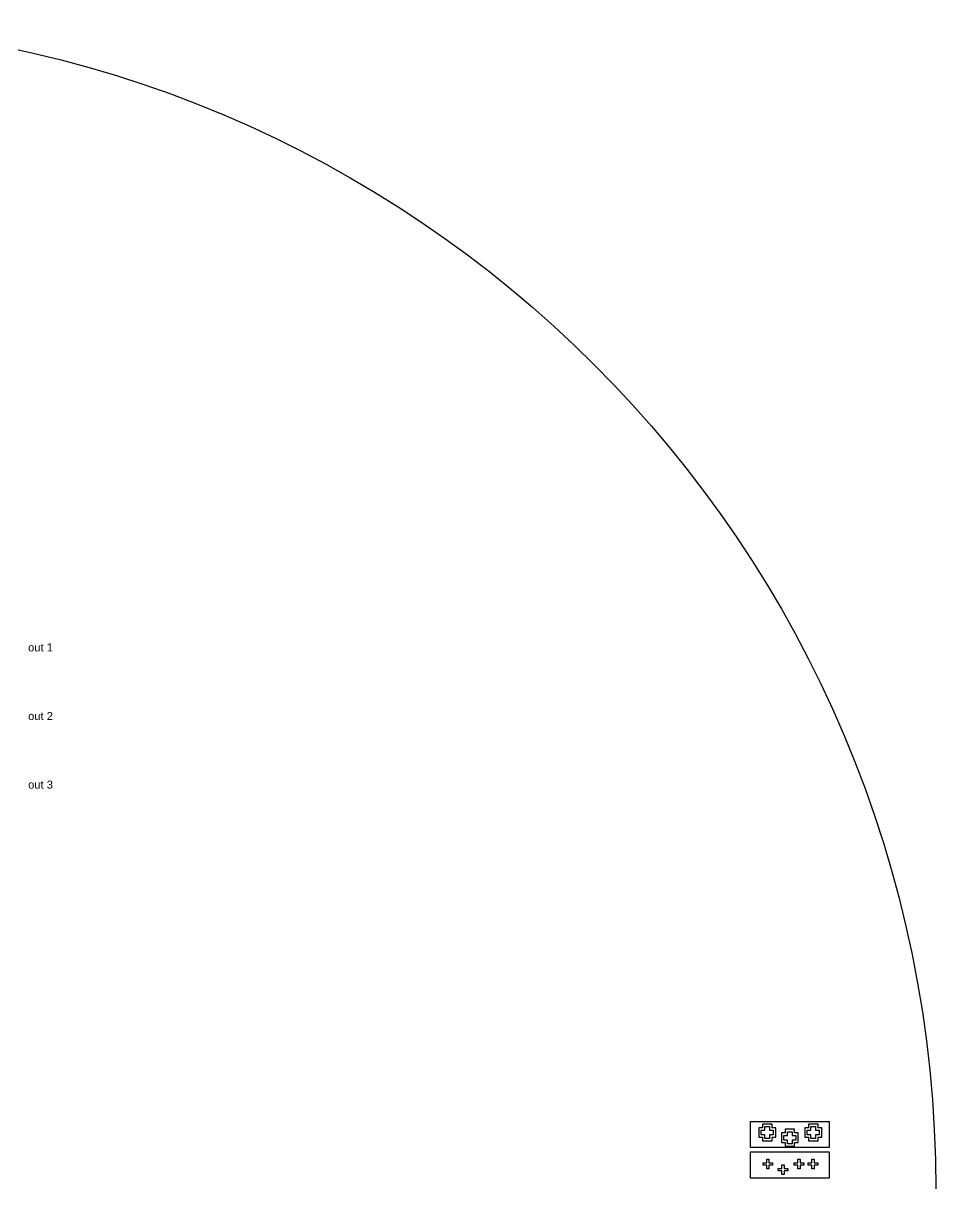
# Model space of a CAD drawing. Header units: millimetres. Extents: x -15719 to 274281, y 25504 to 323346.
# Drawn here: x 75192 to 115112, y 76754 to 127504 of the extents above; entities that cross this region are included whole.
import ezdxf

# ---------------------------------------------------------------- set-up
doc = ezdxf.new("R2010")
doc.units = ezdxf.units.MM
doc.layers.add('CLEAR', color=140, linetype='Continuous')
doc.layers.add('OPAQUE', color=10, linetype='Continuous')
doc.styles.get("Standard").update_dxf_attribs({"font": 'arial.ttf'})

msp = doc.modelspace()

# ---------------------------------------------------------------- linework, layer by layer
at = {"layer": 'CLEAR'}
for points in [[(107001, 79475), (110442, 79475), (110442, 78335), (107001, 78335)], [(107839, 79097), (107999, 79097), (107999, 78897), (107839, 78897), (107839, 78737), (107639, 78737), (107639, 78897), (107479, 78897), (107479, 79097), (107639, 79097), (107639, 79257), (107839, 79257)], [(109852, 79097), (110012, 79097), (110012, 78897), (109852, 78897), (109852, 78737), (109652, 78737), (109652, 78897), (109492, 78897), (109492, 79097), (109652, 79097), (109652, 79257), (109852, 79257)], [(108827, 78865), (108987, 78865), (108987, 78665), (108827, 78665), (108827, 78505), (108627, 78505), (108627, 78665), (108467, 78665), (108467, 78865), (108627, 78865), (108627, 79025), (108827, 79025)], [(107001, 78144), (110442, 78144), (110442, 77004), (107001, 77004)], [(107815, 77674), (107975, 77674), (107975, 77574), (107815, 77574), (107815, 77414), (107715, 77414), (107715, 77574), (107556, 77574), (107556, 77674), (107715, 77674), (107715, 77834), (107815, 77834)], [(109179, 77674), (109339, 77674), (109339, 77574), (109179, 77574), (109179, 77414), (109079, 77414), (109079, 77574), (108919, 77574), (108919, 77674), (109079, 77674), (109079, 77834), (109179, 77834)], [(109790, 77674), (109950, 77674), (109950, 77574), (109790, 77574), (109790, 77414), (109690, 77414), (109690, 77574), (109530, 77574), (109530, 77674), (109690, 77674), (109690, 77834), (109790, 77834)], [(108478, 77423), (108637, 77423), (108637, 77323), (108478, 77323), (108478, 77163), (108378, 77163), (108378, 77323), (108218, 77323), (108218, 77423), (108378, 77423), (108378, 77583), (108478, 77583)]]:
    msp.add_lwpolyline(points, close=True, dxfattribs=at)
at = {"layer": 'OPAQUE'}
for points in [[(107529, 79367), (107529, 79207), (107369, 79207), (107369, 78787), (107529, 78787), (107529, 78627), (107949, 78627), (107949, 78787), (108109, 78787), (108109, 79207), (107949, 79207), (107949, 79367), (107529, 79367)], [(109542, 79367), (109542, 79207), (109382, 79207), (109382, 78787), (109542, 78787), (109542, 78627), (109962, 78627), (109962, 78787), (110122, 78787), (110122, 79207), (109962, 79207), (109962, 79367), (109542, 79367)], [(108517, 79135), (108517, 78975), (108357, 78975), (108357, 78555), (108517, 78555), (108517, 78395), (108937, 78395), (108937, 78555), (109097, 78555), (109097, 78975), (108937, 78975), (108937, 79135), (108517, 79135)]]:
    msp.add_lwpolyline(points, close=True, dxfattribs=at)
msp.add_circle((64112, 76504), 51000, dxfattribs=at)

# ---------------------------------------------------------------- texts
at = {"layer": 'CLEAR', "char_height": 350, "attachment_point": 1}
for s, insert in [('out 1', (75406, 100384)), ('out 2', (75406, 97384)), ('out 3', (75406, 94384))]:
    msp.add_mtext_dynamic_manual_height_columns(s, width=1234.99, gutter_width=12.5, heights=[2.274e-13], dxfattribs=dict(at, insert=insert))

doc.saveas('drawing.dxf')
